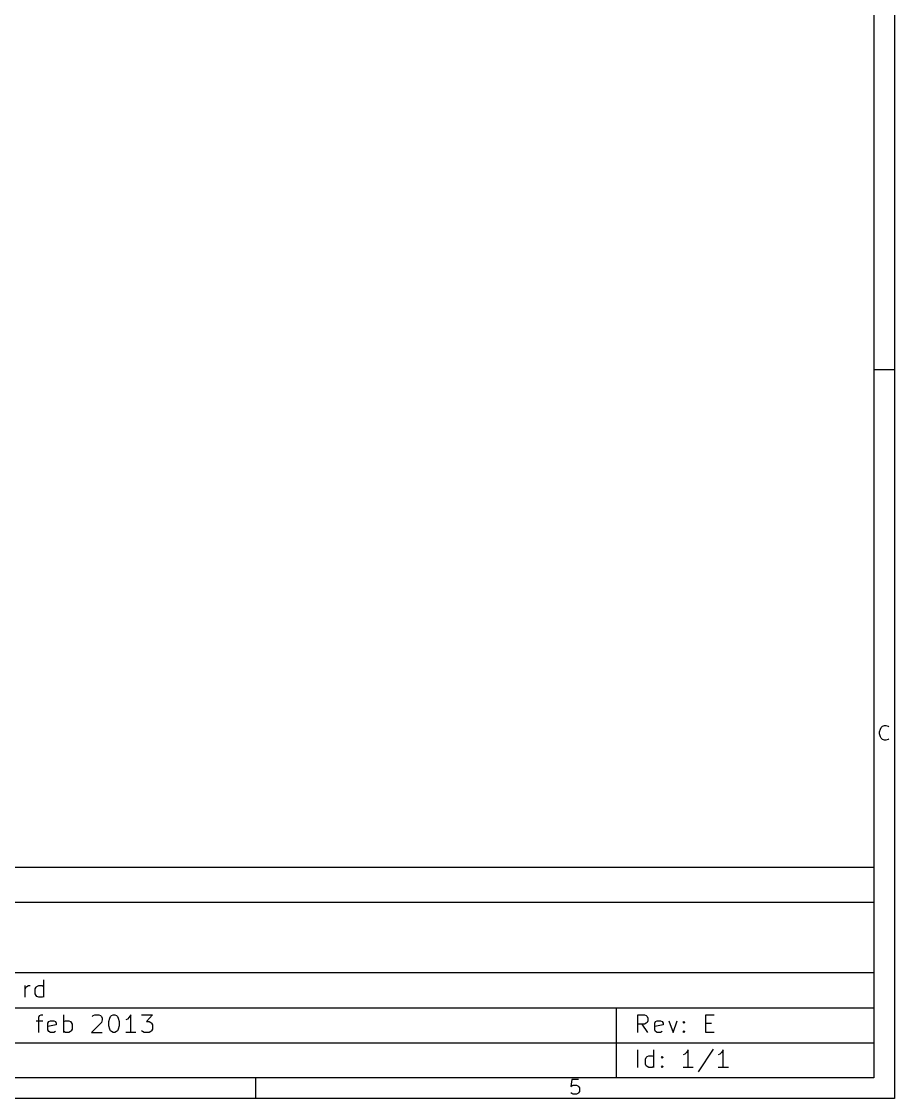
# Model space of a CAD drawing. Extents: x 4000 to 113000, y 4000 to 78670.
# Drawn here: x 83200 to 113000, y 4000 to 40783 of the extents above; entities that cross this region are included whole.
import ezdxf

# ---------------------------------------------------------------- set-up
doc = ezdxf.new("R2010")
doc.units = 0
doc.layers.add('BLACK', color=1, linetype='CONTINUOUS')

msp = doc.modelspace()

# ---------------------------------------------------------------- linework, layer by layer
at = {"layer": 'BLACK'}
for p, q in [((113000, 78670), (113000, 4000)), ((112300, 77970), (112300, 4700)), ((113000, 28890), (112300, 28890)), ((112495, 16523), (112519, 16619)), ((112519, 16619), (112543, 16666)), ((112543, 16666), (112590, 16714)), ((112590, 16714), (112662, 16738)), ((112662, 16738), (112710, 16738)), ((112710, 16738), (112781, 16714)), ((112781, 16714), (112805, 16690)), ((112495, 16452), (112495, 16523)), ((112519, 16357), (112495, 16452)), ((112543, 16309), (112519, 16357)), ((112590, 16261), (112543, 16309)), ((112662, 16238), (112590, 16261)), ((112710, 16238), (112662, 16238)), ((112781, 16261), (112710, 16238)), ((112805, 16285), (112781, 16261)), ((70300, 11900), (112300, 11900)), ((70300, 10700), (112300, 10700)), ((70300, 8300), (112300, 8300)), ((83328, 7457), (83328, 7857)), ((83328, 7743), (83356, 7800)), ((83356, 7800), (83385, 7829)), ((83385, 7829), (83442, 7857)), ((83442, 7857), (83499, 7857)), ((83670, 7743), (83699, 7800)), ((83670, 7571), (83670, 7743)), ((83699, 7800), (83727, 7829)), ((83727, 7829), (83785, 7857)), ((83785, 7857), (83899, 7857)), ((83899, 7857), (83956, 7829)), ((83956, 7457), (83956, 8057)), ((83699, 7514), (83670, 7571)), ((83727, 7486), (83699, 7514)), ((83785, 7457), (83727, 7486)), ((83899, 7457), (83785, 7457)), ((83956, 7486), (83899, 7457)), ((70300, 7100), (112300, 7100)), ((103500, 7100), (103500, 4700)), ((83699, 6657), (83928, 6657)), ((83785, 6771), (83813, 6829)), ((83785, 6257), (83785, 6771)), ((83813, 6829), (83871, 6857)), ((83871, 6857), (83928, 6857)), ((84099, 6571), (84128, 6629)), ((84128, 6629), (84185, 6657)), ((84185, 6657), (84299, 6657)), ((84299, 6657), (84356, 6629)), ((84356, 6629), (84385, 6571)), ((84642, 6257), (84642, 6857)), ((84642, 6629), (84699, 6657)), ((84699, 6657), (84813, 6657)), ((84813, 6657), (84870, 6629)), ((84870, 6629), (84899, 6600)), ((85613, 6800), (85642, 6829)), ((85642, 6829), (85699, 6857)), ((85699, 6857), (85842, 6857)), ((85842, 6857), (85899, 6829)), ((85899, 6829), (85928, 6800)), ((85928, 6800), (85956, 6743)), ((85956, 6686), (85928, 6600)), ((85956, 6743), (85956, 6686)), ((86184, 6629), (86213, 6743)), ((86184, 6486), (86184, 6629)), ((86213, 6743), (86241, 6800)), ((86241, 6800), (86270, 6829)), ((86270, 6829), (86327, 6857)), ((86327, 6857), (86384, 6857)), ((86384, 6857), (86441, 6829)), ((86441, 6829), (86470, 6800)), ((86470, 6800), (86499, 6743)), ((86499, 6743), (86527, 6629)), ((86527, 6629), (86527, 6486)), ((86812, 6714), (86755, 6686)), ((86870, 6771), (86812, 6714)), ((86927, 6857), (86870, 6771)), ((86927, 6257), (86927, 6857)), ((87298, 6857), (87669, 6857)), ((87669, 6857), (87469, 6629)), ((87469, 6629), (87555, 6629)), ((87555, 6629), (87612, 6600)), ((104243, 6257), (104243, 6857)), ((104243, 6857), (104471, 6857)), ((104471, 6857), (104529, 6829)), ((104529, 6829), (104557, 6800)), ((104557, 6800), (104586, 6743)), ((104586, 6657), (104557, 6600)), ((104586, 6743), (104586, 6657)), ((104814, 6571), (104843, 6629)), ((104843, 6629), (104900, 6657)), ((104900, 6657), (105014, 6657)), ((105014, 6657), (105071, 6629)), ((105071, 6629), (105100, 6571)), ((105300, 6657), (105443, 6257)), ((105443, 6257), (105585, 6657)), ((105785, 6600), (105814, 6629)), ((105814, 6629), (105842, 6600)), ((105814, 6629), (105814, 6571)), ((106557, 6257), (106557, 6857)), ((106557, 6857), (106843, 6857)), ((84099, 6343), (84099, 6571)), ((84385, 6514), (84099, 6457)), ((84128, 6286), (84099, 6343)), ((84185, 6257), (84128, 6286)), ((84299, 6257), (84185, 6257)), ((84356, 6286), (84299, 6257)), ((84385, 6571), (84385, 6514)), ((84699, 6257), (84642, 6286)), ((84813, 6257), (84699, 6257)), ((84870, 6286), (84813, 6257)), ((84899, 6314), (84870, 6286)), ((84899, 6600), (84928, 6543)), ((84928, 6371), (84899, 6314)), ((84928, 6543), (84928, 6371)), ((85928, 6600), (85585, 6257)), ((85585, 6257), (85956, 6257)), ((86213, 6371), (86184, 6486)), ((86241, 6314), (86213, 6371)), ((86270, 6286), (86241, 6314)), ((86327, 6257), (86270, 6286)), ((86384, 6257), (86327, 6257)), ((86441, 6286), (86384, 6257)), ((86470, 6314), (86441, 6286)), ((86499, 6371), (86470, 6314)), ((86527, 6486), (86499, 6371)), ((87098, 6257), (86755, 6257)), ((87326, 6286), (87298, 6314)), ((87383, 6257), (87326, 6286)), ((87555, 6257), (87383, 6257)), ((87612, 6286), (87555, 6257)), ((87612, 6600), (87641, 6571)), ((87641, 6314), (87612, 6286)), ((87641, 6571), (87669, 6514)), ((87669, 6371), (87641, 6314)), ((87669, 6514), (87669, 6371)), ((104471, 6543), (104243, 6543)), ((104586, 6257), (104386, 6543)), ((104529, 6571), (104471, 6543)), ((104557, 6600), (104529, 6571)), ((104814, 6343), (104814, 6571)), ((105100, 6514), (104814, 6457)), ((104843, 6286), (104814, 6343)), ((104900, 6257), (104843, 6286)), ((105014, 6257), (104900, 6257)), ((105071, 6286), (105014, 6257)), ((105100, 6571), (105100, 6514)), ((105814, 6571), (105785, 6600)), ((105785, 6286), (105814, 6314)), ((105814, 6257), (105785, 6286)), ((105842, 6600), (105814, 6571)), ((105814, 6314), (105842, 6286)), ((105814, 6314), (105814, 6257)), ((105842, 6286), (105814, 6257)), ((106557, 6571), (106757, 6571)), ((106843, 6257), (106557, 6257)), ((70300, 5900), (112300, 5900)), ((104243, 5057), (104243, 5657)), ((104786, 5057), (104786, 5657)), ((105901, 5571), (105843, 5514)), ((105958, 5657), (105901, 5571)), ((105958, 5057), (105958, 5657)), ((106814, 5686), (106300, 4914)), ((107101, 5571), (107043, 5514)), ((107158, 5657), (107101, 5571)), ((107158, 5057), (107158, 5657)), ((104500, 5343), (104529, 5400)), ((104500, 5171), (104500, 5343)), ((104529, 5114), (104500, 5171)), ((104529, 5400), (104557, 5429)), ((104557, 5429), (104615, 5457)), ((104615, 5457), (104729, 5457)), ((104729, 5457), (104786, 5429)), ((105043, 5400), (105072, 5429)), ((105072, 5371), (105043, 5400)), ((105072, 5429), (105100, 5400)), ((105072, 5429), (105072, 5371)), ((105100, 5400), (105072, 5371)), ((105843, 5514), (105786, 5486)), ((107043, 5514), (106986, 5486)), ((104557, 5086), (104529, 5114)), ((104615, 5057), (104557, 5086)), ((104729, 5057), (104615, 5057)), ((104786, 5086), (104729, 5057)), ((105043, 5086), (105072, 5114)), ((105072, 5057), (105043, 5086)), ((105072, 5114), (105100, 5086)), ((105072, 5114), (105072, 5057)), ((105100, 5086), (105072, 5057)), ((106129, 5057), (105786, 5057)), ((107329, 5057), (106986, 5057)), ((112300, 4700), (4700, 4700)), ((91200, 4000), (91200, 4700)), ((101981, 4648), (101957, 4410)), ((101957, 4410), (101981, 4433)), ((102219, 4648), (101981, 4648)), ((101981, 4433), (102029, 4457)), ((102029, 4457), (102148, 4457)), ((102148, 4457), (102195, 4433)), ((102195, 4433), (102219, 4410)), ((101981, 4171), (101957, 4195)), ((102029, 4148), (101981, 4171)), ((102148, 4148), (102029, 4148)), ((102195, 4171), (102148, 4148)), ((102219, 4195), (102195, 4171)), ((102219, 4410), (102243, 4362)), ((102243, 4243), (102219, 4195)), ((102243, 4362), (102243, 4243)), ((113000, 4000), (4000, 4000))]:
    msp.add_line(p, q, dxfattribs=at)

doc.saveas('drawing.dxf')
